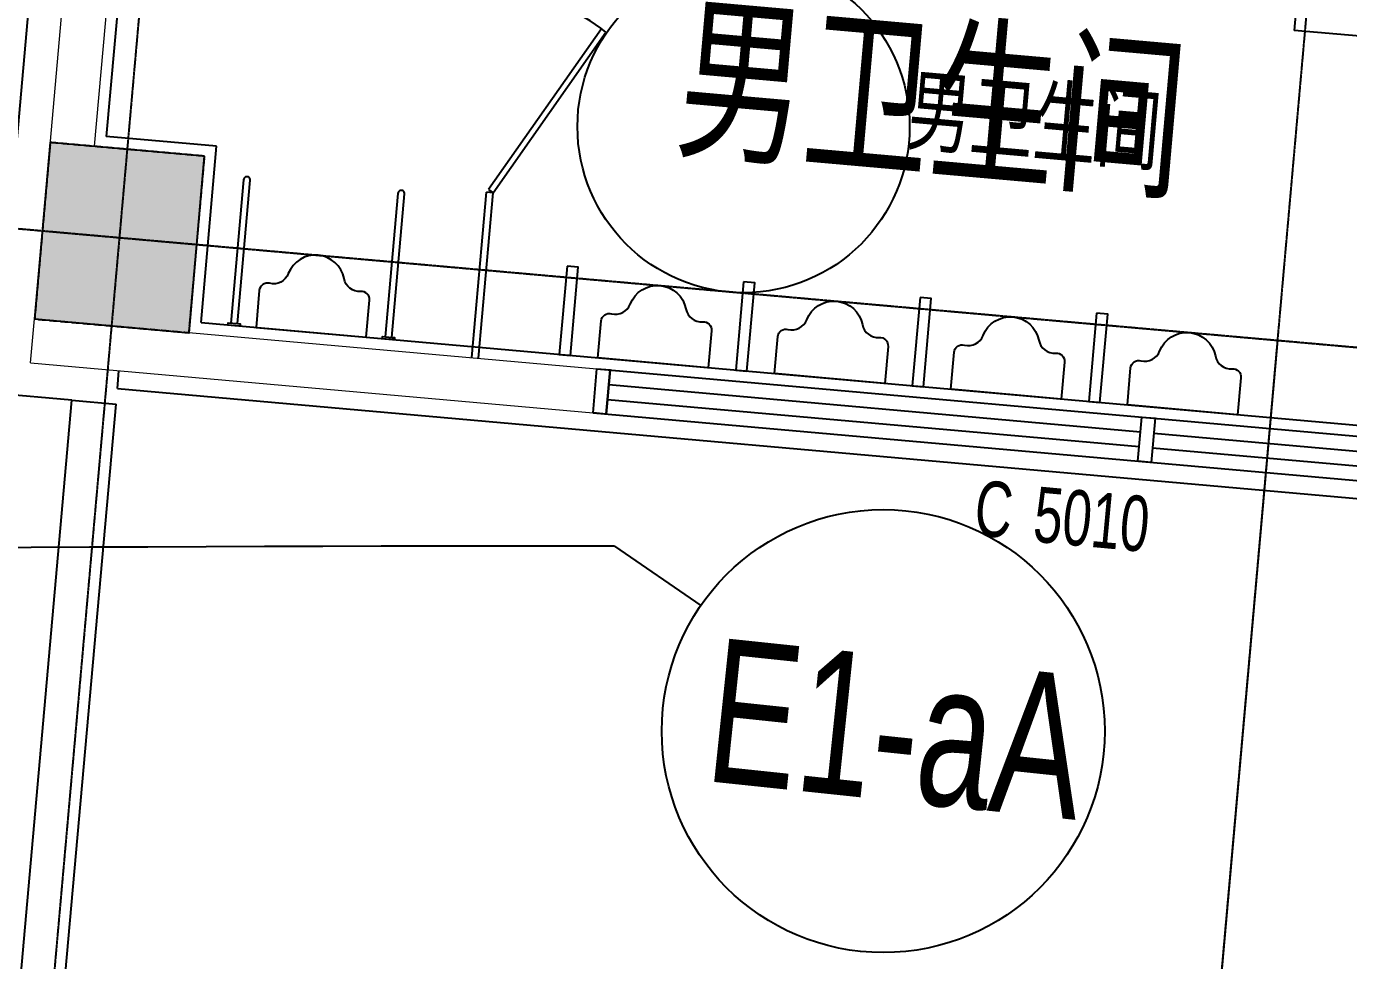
# Model space of a CAD drawing. Header units: millimetres. Extents: x 11669738 to 11859441, y -6222081 to -6069093.
# Drawn here: x 11776122 to 11782092, y -6206520 to -6202303 of the extents above; entities that cross this region are included whole.
import ezdxf
from ezdxf.enums import TextEntityAlignment as Align

# ---------------------------------------------------------------- set-up
doc = ezdxf.new("R2010")
doc.units = ezdxf.units.MM
for name, pattern in [('E-COLS-F4$0$HIDDEN', [0.375, 0.25, -0.125]), ('E-RG-1F$0$$0$DOTE', [2.42, 2, -0.2, 0.02, -0.2]), ('XRE2$0$HIDDEN', [0.375, 0.25, -0.125])]:
    doc.linetypes.add(name, pattern=pattern)
for name, color, linetype in [('A—墙体', 7, 'Continuous'), ('A—文字索引', 40, 'Continuous'), ('A—轴线、尺寸', 1, 'Continuous'), ('A—门窗', 135, 'Continuous'), ('E-COLS-F4$0$0S-COLS-HATCH', 8, 'Continuous'), ('E-COLS-F4$0$0S-COLS-I', 90, 'E-COLS-F4$0$HIDDEN'), ('E1-RI-4F$0$A-SYMB-DOOR', 4, 'Continuous'), ('I—平面—卫生间隔断（不到顶）', 48, 'Continuous'), ('I—平面—文字', 40, 'Continuous'), ('I—平面—文字（放大1：100）', 40, 'XRE2$0$HIDDEN'), ('I—平面—洁具1', 48, 'Continuous'), ('I—平面—装饰面层线', 192, 'Continuous'), ('轴线100', 1, 'Continuous')]:
    doc.layers.add(name, color=color, linetype=linetype)
doc.layers.add('E1-RW-4F$0$A-GLAZ-CWMG', color=3, linetype='Continuous', lineweight=5)
doc.layers.add('E1-RW-4F$0$A-WALL', color=7, linetype='Continuous', lineweight=5)
doc.styles.add('ARIAL', font='SIMYOU.TTF', dxfattribs={"width": 0.9})
doc.styles.add('E1-RI-4F$0$ECADI-TXT', font='SIMYOU.TTF')
doc.styles.add('XD2008', font='simhei.ttf', dxfattribs={"width": 0.85})
doc.dimstyles.new('200', dxfattribs={"dimscale": 200, "dimtxt": 2.5, "dimasz": 2, "dimexe": 1, "dimexo": 1, "dimgap": 0.8, "dimtad": 1, "dimdec": 0, "dimdsep": 46, "dimtxsty": 'ARIAL', "dimblk1": 'ARCHTICK', "dimblk2": 'ARCHTICK', "dimsah": 1, "dimcen": -0.9, "dimdle": 1, "dimclrd": 256, "dimclre": 256, "dimclrt": 40, "dimaunit": 1, "dimadec": 0, "dimazin": 0, "dimtfac": 0.35, "dimtdec": 0, "dimtix": 1, "dimtmove": 2, "dimatfit": 3, "dimldrblk": 'ARCHTICK', "dimfxl": 0, "dimtvp": 0.8, "dimtolj": 1, "dimtzin": 0, "dimarcsym": 0})

# ---------------------------------------------------------------- blocks, each defined once
blk = doc.blocks.new('E1-RI-4F$0$ECADI-TAG-DOOR')
blk = doc.blocks.new('E-COLS-F4')
at = {"layer": 'E-COLS-F4$0$0S-COLS-HATCH'}
blk.add_hatch(color=18, dxfattribs=at).paths.add_polyline_path([(11776926.5, -6202888.5), (11776229.3, -6202826.7), (11776158.6, -6203623.5), (11776855.9, -6203685.4)])
at = {"layer": 'A—墙体'}
blk.add_lwpolyline([(11776926.5, -6202888.5), (11776229.3, -6202826.7), (11776158.6, -6203623.5), (11776855.9, -6203685.4)], close=True, dxfattribs=at)
at = {"layer": 'E-COLS-F4$0$0S-COLS-I'}
blk.add_lwpolyline([(11776926.5, -6202888.5), (11776229.3, -6202826.7), (11776158.6, -6203623.5), (11776855.9, -6203685.4)], close=True, dxfattribs=at)
blk = doc.blocks.new('E1-RW-4F$0$B1-CR-B1$0$URINAL-1')
at = {"layer": 'I—平面—洁具1'}
blk.add_lwpolyline([(500, 0), (0, 0), (0, -167.7, 0.464292), (43.2, -204.2, -0.382572), (123.8, -255.1, 0.336188), (250, -350, 0.336188), (376.2, -255.1, -0.382572), (456.8, -204.2, 0.464292), (500, -167.7)], format="xyb", close=True, dxfattribs=at)
blk = doc.blocks.new('_ArchTick')
at = {"color": 0, "linetype": 'ByBlock', "const_width": 0.4}
blk.add_lwpolyline([(-0.5, -0.5), (0.5, 0.5)], dxfattribs=at)
blk = doc.blocks.new('*D244')
at = {"layer": 'A—轴线、尺寸', "linetype": 'ByBlock', "lineweight": -2}
for p, q in [((11775242.5, -6206597.3), (11774796.9, -6211621.9)), ((11846831.9, -6217809.2), (11774615.4, -6211405)), ((11847060.6, -6212966.2), (11846615.1, -6217990.8))]:
    blk.add_line(p, q, dxfattribs=at)
at = {"layer": 'Defpoints', "color": 0, "linetype": 'ByBlock'}
for p in [(11775260.2, -6206398.1), (11774814.6, -6211422.7), (11847078.3, -6212767)]:
    blk.add_point(p, dxfattribs=at)
at = {"layer": 'A—轴线、尺寸', "linetype": 'ByBlock', "lineweight": -2, "xscale": 399.9999999999999, "yscale": 400, "zscale": 400}
for p, rotation in [((11774814.6, -6211422.7), 174.9322288641356), ((11846632.7, -6217791.6), 354.9322288641357)]:
    blk.add_blockref('_ArchTick', p, dxfattribs=dict(at, rotation=rotation))
at = {"layer": 'A—轴线、尺寸', "color": 40, "linetype": 'ByBlock', "insert": (11810759.9, -6214198.7), "char_height": 500, "attachment_point": 5, "rotation": 354.93223, "style": 'ARIAL'}
blk.add_mtext('\\A1;72100', dxfattribs=at)
blk = doc.blocks.new('A$C666141D0')
at = {"layer": '轴线100', "linetype": 'E-RG-1F$0$$0$DOTE'}
for p, q in [((758.4, 7611), (4334.1, 47940.1)), ((5987.9, 7147.3), (9527.5, 47068.7)), ((0, 17303.3), (80396.5, 10173.7))]:
    blk.add_line(p, q, dxfattribs=at)

msp = doc.modelspace()

# ---------------------------------------------------------------- linework, layer by layer
at = {"layer": 'A—墙体'}
for p, q in [((11775977.8, -6203958.6), (11776962.7, -6192852.6)), ((11776326.7, -6203990.1), (11775977.8, -6203958.6)), ((11776081.4, -6206756), (11776326.7, -6203990.1))]:
    msp.add_line(p, q, dxfattribs=at)
at = {"layer": 'A—轴线、尺寸', "linetype": 'ByBlock'}
for p, q in [((11780925.3, -6213269.7, 0), (11781772.1, -6203719.8, 0)), ((11778776.6, -6204648.9, 0), (11779166.9, -6204917.5, 0))]:
    msp.add_line(p, q, dxfattribs=at)
msp.add_circle((11779990.7, -6205484.4, 0), 1000, dxfattribs=at)
msp.add_arc((11778689.2, -6694148.9, 0), 489500, 89.989764, 97.876538, dxfattribs=at)
at = {"layer": 'A—门窗'}
for p, q in [((11776532.4, -6203937.2), (11776539.5, -6203857.5)), ((11778680.4, -6204047.4), (11778698.1, -6203848.2)), ((11778698.1, -6203848.2), (11783678.5, -6204290.3)), ((11778740.1, -6204052.7), (11778757.8, -6203853.5)), ((11776532.4, -6203937.2), (11805070.2, -6206469.9)), ((11778751.9, -6203919.9), (11781152.5, -6204133)), ((11776326.7, -6203990.1), (11776526.2, -6204007.7)), ((11778746, -6203986.3), (11781146.6, -6204199.4)), ((11778680.4, -6204047.4), (11783660.8, -6204489.5)), ((11781212.3, -6204138.3), (11783612.9, -6204351.4)), ((11781206.4, -6204204.7), (11783607, -6204417.8))]:
    msp.add_line(p, q, dxfattribs=at)
for points in [[(11778698.1, -6203848.2), (11778757.8, -6203853.5), (11778740.1, -6204052.7), (11778680.4, -6204047.4)], [(11781158.5, -6204066.6), (11781218.2, -6204071.9), (11781200.5, -6204271.1), (11781140.7, -6204265.8)]]:
    msp.add_lwpolyline(points, close=True, dxfattribs=at)
msp.add_lwpolyline([(11709519.8, -6211258.9), (11709648.3, -6211865.7, -0.034352), (11776264.5, -6206955.1), (11776526.2, -6204007.7)], format="xyb", dxfattribs=at)
at = {"layer": 'E1-RW-4F$0$A-GLAZ-CWMG'}
for p, q in [((11778692.2, -6203914.6), (11778692.2, -6203914.6)), ((11778686.3, -6203981), (11778686.3, -6203981))]:
    msp.add_line(p, q, dxfattribs=at)
at = {"layer": 'E1-RW-4F$0$A-WALL', "lineweight": 13}
msp.add_line((11776812.2, -6196251.7), (11776157.9, -6203622.7), dxfattribs=at)
at = {"layer": 'E1-RW-4F$0$A-WALL'}
for p, q in [((11776666.7, -6200154.2), (11776428, -6202843.5)), ((11776855.2, -6203684.6), (11778698.1, -6203848.2)), ((11776140.4, -6203821.9), (11778680.4, -6204047.4))]:
    msp.add_line(p, q, dxfattribs=at)
for points in [[(11776157.9, -6203622.7), (11776855.2, -6203684.6), (11776925.9, -6202887.7), (11776228.7, -6202825.8), (11776157.9, -6203622.7)], [(11776140.4, -6203821.9), (11776158.1, -6203622.7)]]:
    msp.add_lwpolyline(points, dxfattribs=at)
at = {"layer": 'I—平面—卫生间隔断（不到顶）'}
for p, q in [((11778718.4, -6202312.8), (11778208.8, -6203038.6)), ((11778229.6, -6203053.2), (11778738.5, -6202328.4)), ((11778133.3, -6203798), (11778199.7, -6203050.6)), ((11778163.2, -6203800.7), (11778229.6, -6203053.2)), ((11778229.6, -6203053.2), (11778199.7, -6203050.6)), ((11778208.8, -6203038.6), (11778229.6, -6203053.2))]:
    msp.add_line(p, q, dxfattribs=at)
at = {"layer": 'I—平面—卫生间隔断（不到顶）', "elevation": 0}
for points in [[(11777074.7, -6203644.6), (11777087.1, -6203645.7), (11777086.2, -6203655.6), (11777031.4, -6203650.8), (11777032.3, -6203640.8), (11777074.7, -6203644.6), (11777132.1, -6202997.1, 1.000003), (11777102.3, -6202994.5), (11777044.8, -6203641.9)], [(11777771.9, -6203706.5), (11777784.4, -6203707.6), (11777783.5, -6203717.5), (11777728.7, -6203712.7), (11777729.6, -6203702.7), (11777771.9, -6203706.5), (11777829.4, -6203059, 1.000003), (11777799.5, -6203056.3), (11777742, -6203703.8)]]:
    msp.add_lwpolyline(points, format="xyb", dxfattribs=at)
at = {"layer": 'I—平面—卫生间隔断（不到顶）'}
for points in [[(11778563.2, -6203385.2), (11778527.8, -6203783.6), (11778578.4, -6203788.1), (11778613.8, -6203389.7)], [(11779360, -6203455.9), (11779324.7, -6203854.3), (11779375.3, -6203858.8), (11779410.6, -6203460.4)], [(11780156.9, -6203526.6), (11780121.5, -6203925.1), (11780172.1, -6203929.6), (11780207.5, -6203531.1)], [(11780953.8, -6203597.4), (11780918.4, -6203995.8), (11780969, -6204000.3), (11781004.4, -6203601.9)]]:
    msp.add_lwpolyline(points, close=True, dxfattribs=at)
msp.add_circle((11779360, -6202754.8, 0), 750, dxfattribs=at)
msp.add_arc((11778239.9, -6202951.1), 797.7, 51.31402, 85.01532, dxfattribs=at)
at = {"layer": 'I—平面—装饰面层线'}
for p, q in [((11776712.1, -6200208.5), (11776482.2, -6202798.9)), ((11781991.5, -6200677), (11781845.6, -6202320.2)), ((11782144.5, -6202346.6), (11781845.6, -6202320.2)), ((11776980.7, -6202843.1), (11776482.2, -6202798.9)), ((11776910.1, -6203640), (11776980.7, -6202843.1)), ((11776910.1, -6203640), (11785127.1, -6204369.4))]:
    msp.add_line(p, q, dxfattribs=at)

# ---------------------------------------------------------------- block references
at = {"layer": 'E1-RI-4F$0$A-SYMB-DOOR'}
ref = msp.add_blockref('E1-RI-4F$0$ECADI-TAG-DOOR', (11780724.8, -6205361), dxfattribs=dict(at, xscale=100.0000000022704, yscale=100.0000000022704, zscale=100.0000000022704, rotation=354.6769983288942))
ref.add_attrib('门窗主编号1', 'C', dxfattribs={"height": 250, "rotation": 354.677, "style": 'E1-RI-4F$0$ECADI-TXT', "width": 0.7}).set_placement((11780563.3, -6204614.4), align=Align.RIGHT)
ref.add_attrib('门窗主编号2', '5010', (11780661.5, -6204627.8, 333.3), dxfattribs={"height": 250, "rotation": 354.677, "style": 'E1-RI-4F$0$ECADI-TXT', "width": 0.7})
at = {"layer": 'I—平面—卫生间隔断（不到顶）', "rotation": 174.9276790676142}
msp.add_blockref('E1-RW-4F$0$B1-CR-B1$0$URINAL-1', (11777656.5, -6203706.2, 0), dxfattribs=at)
at = {"layer": 'I—平面—卫生间隔断（不到顶）', "xscale": -1, "rotation": 174.9267724870579}
for p in [(11778702.5, -6203799.1), (11779499.4, -6203869.8), (11780296.2, -6203940.6), (11781093.1, -6204011.3)]:
    msp.add_blockref('E1-RW-4F$0$B1-CR-B1$0$URINAL-1', p, dxfattribs=at)
at = {"layer": 'I—平面—装饰面层线'}
msp.add_blockref('E-COLS-F4', (0, 0), dxfattribs=at)
at = {"layer": '轴线100', "linetype": 'ByBlock'}
msp.add_blockref('A$C666141D0', (11774937.5, -6220417, 0), dxfattribs=at)

# ---------------------------------------------------------------- texts
at = {"layer": 'A—文字索引', "color": 40, "style": 'ARIAL', "width": 0.7}
msp.add_text('E1-aA', height=650, rotation=354, dxfattribs=at).set_placement((11780052.6, -6205473.7, 0), align=Align.MIDDLE_CENTER)
at = {"layer": 'I—平面—文字', "linetype": 'ByBlock', "style": 'XD2008', "width": 0.7}
msp.add_text('男卫生间', height=600, rotation=354.94783, dxfattribs=at).set_placement((11779044.7, -6202824.4, 0))
at = {"layer": 'I—平面—文字（放大1：100）', "linetype": 'ByBlock', "style": 'XD2008', "width": 0.7}
msp.add_text('男卫生间', height=300, rotation=354.94783, dxfattribs=at).set_placement((11780090, -6202824.4, 0))

# ---------------------------------------------------------------- dimensions: what is measured, and where the dimension line sits
at = {"layer": 'A—轴线、尺寸', "linetype": 'ByBlock'}
dim = msp.add_linear_dim(base=(11774814.6, -6211422.7, 0), p1=(11847078.3, -6212767, 0), p2=(11775260.2, -6206398.1, 0), angle=354.93223, dimstyle='200', dxfattribs=at)
dim.commit()
dim.dimension.update_dxf_attribs({"geometry": '*D244', "text_midpoint": (11810759.9, -6214198.7, 0)})

doc.saveas('drawing.dxf')
